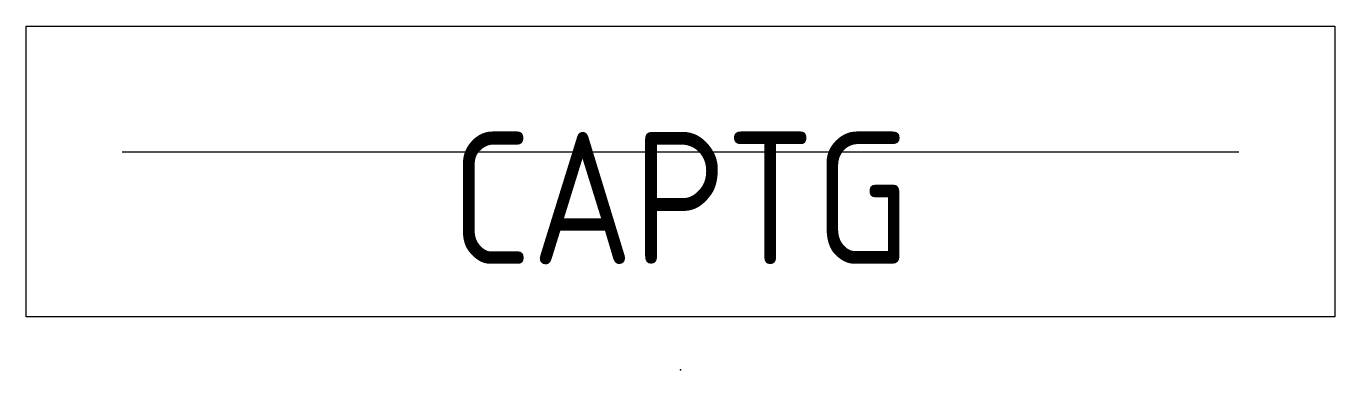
# Model space of a CAD drawing. Extents: x -12.4 to 12.4, y 0 to 6.5.
import ezdxf
from ezdxf.enums import TextEntityAlignment as Align

# ---------------------------------------------------------------- set-up
doc = ezdxf.new("R2010")
doc.units = 0
doc.header["$LTSCALE"] = 0.375
doc.header["$MEASUREMENT"] = 0
doc.layers.add('A-FURN-P-LGHT', color=1, linetype='Continuous')
doc.layers.add('A-FURN-P-LGHT-T', color=7, linetype='Continuous')
doc.styles.add('Notes', font='architxt.shx')

msp = doc.modelspace()

# ---------------------------------------------------------------- linework, layer by layer
at = {"layer": 'A-FURN-P-LGHT'}
for p, q in [((-12.375, 6.5), (12.375, 6.5)), ((-12.375, 1), (-12.375, 6.5)), ((12.375, 6.5), (12.375, 1)), ((-10.5625, 4.125), (10.5625, 4.125)), ((12.375, 1), (-12.375, 1))]:
    msp.add_line(p, q, dxfattribs=at)
msp.add_point((0, 0), dxfattribs=at)

# ---------------------------------------------------------------- texts
at = {"layer": 'A-FURN-P-LGHT-T', "style": 'Notes'}
msp.add_attdef('CAPTG', text='SLU/25', height=2.5, dxfattribs=at).set_placement((0, 2), align=Align.CENTER)
at = {"layer": 'A-FURN-P-LGHT-T', "style": 'Notes', "flags": 1}
for tag, s in [('CAPPN', 'LSB24KD'), ('CAPMG', 'STC'), ('CAPMC', 'SC9'), ('CAPQT', '1'), ('CAPDH', '0.000000'), ('CAPGC', '')]:
    msp.add_attdef(tag, (0, 0), s, height=0.001, dxfattribs=at)

doc.saveas('drawing.dxf')
